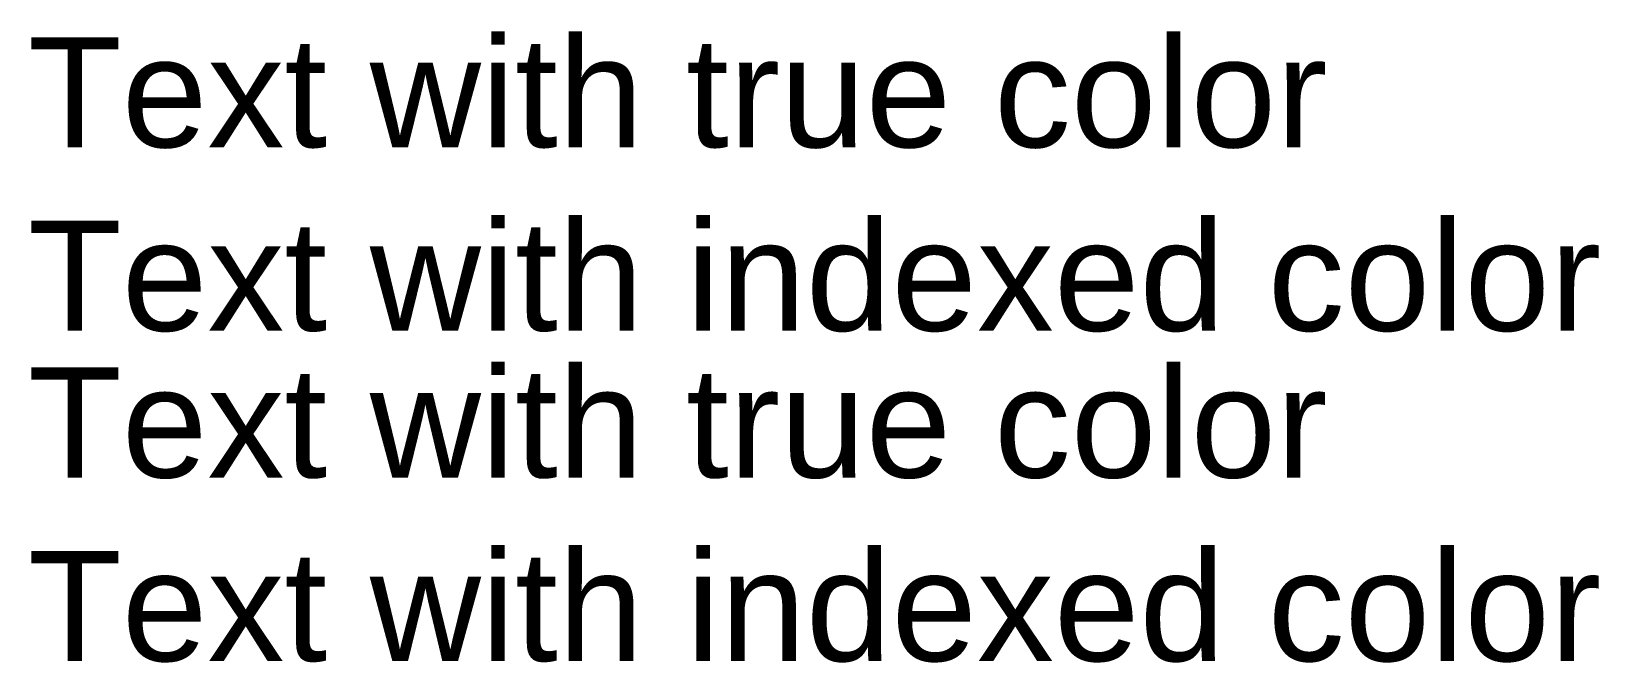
# Model space of a CAD drawing. Header units: millimetres. Extents: x 0 to 143, y -27 to 31.
import ezdxf

# ---------------------------------------------------------------- set-up
doc = ezdxf.new("R2010")
doc.units = ezdxf.units.MM
doc.styles.add('Arial', font='Arial')

msp = doc.modelspace()

# ---------------------------------------------------------------- texts
at = {"char_height": 10, "attachment_point": 1, "style": 'Arial'}
for s, insert in [('{\\C81;\\c12380326;Text} with true color\\P{\\C140;Text} with indexed color', (0, 30)), ('{\\C71;\\c10938556;Text} with true color\\P{\\C140;Text} with indexed color', (0, 0))]:
    msp.add_mtext(s, dxfattribs=dict(at, insert=insert))

doc.saveas('drawing.dxf')
